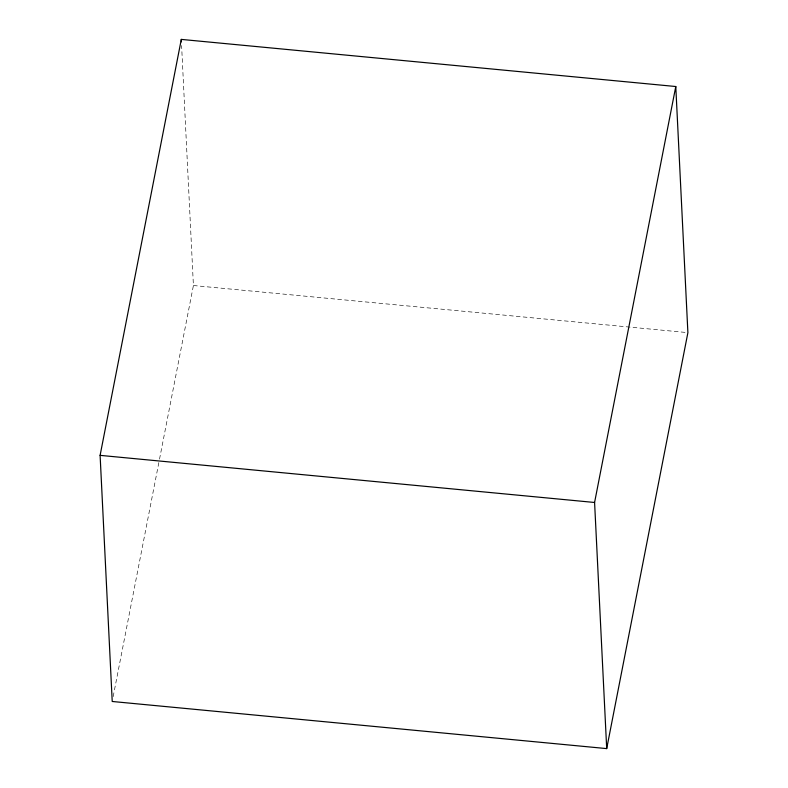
<?xml version="1.0" encoding="UTF-8"?>
<svg xmlns="http://www.w3.org/2000/svg" width="788" height="788" viewBox="0 0 788 788"><rect width="100%" height="100%" fill="white"/><g stroke="black" fill="none" stroke-linecap="round" stroke-linejoin="round"><path stroke-width="0.59" stroke-dasharray="3.94 2.96" d="M113.157 696.661L159.284 460.35M159.521 459.138L193.415 285.522L181.595 45.527M193.415 285.522L686.673 332.526"/><path stroke-width="1.18" d="M100.106 455.356L181.299 39.4L675.779 86.522L687.894 332.644L606.701 748.6L112.221 701.478L100.106 455.356L594.585 502.478L606.701 748.6M594.585 502.478L675.779 86.522M181.299 39.4L181.417 41.853"/></g></svg>
